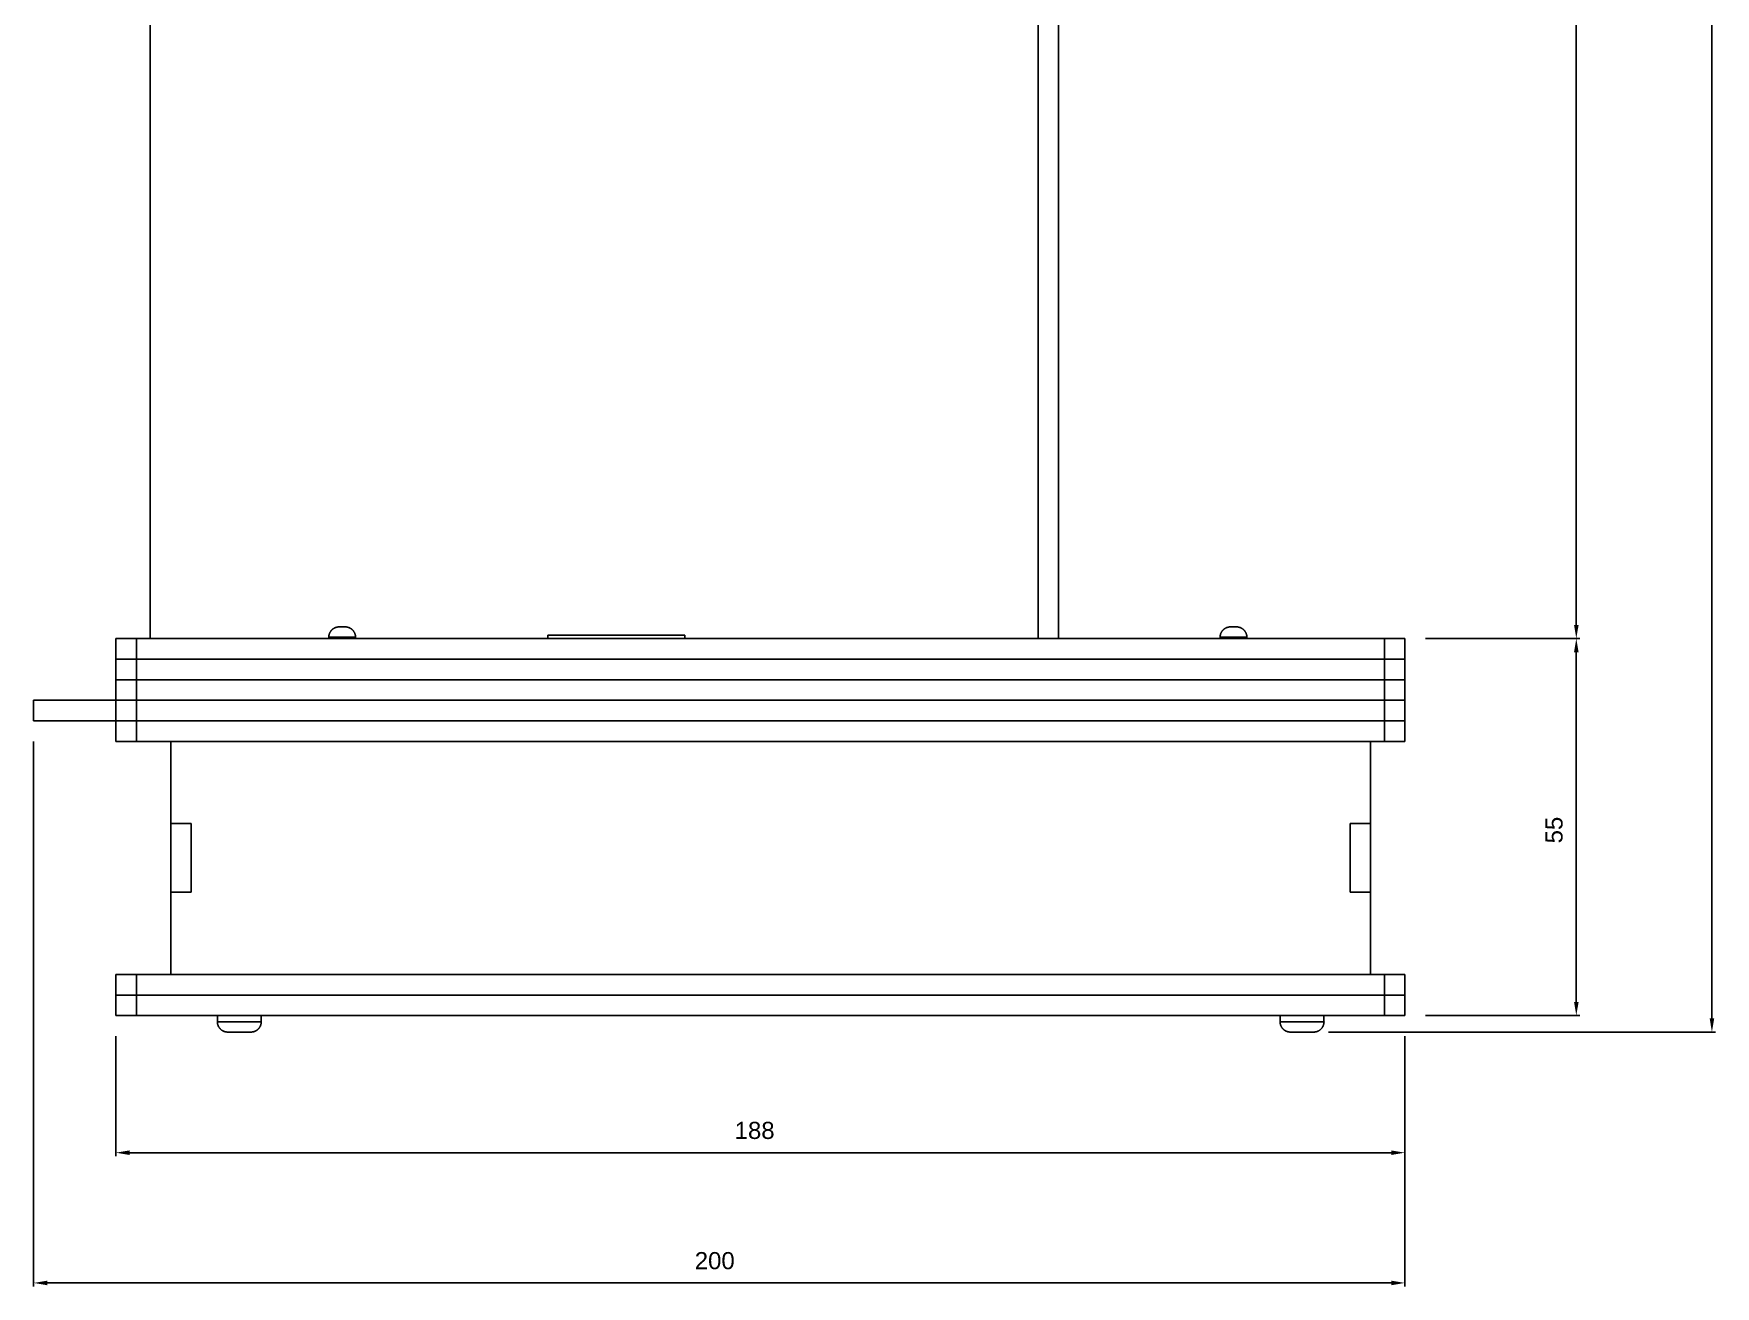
# Model space of a CAD drawing. Extents: x 623 to 1150, y 6 to 775.
# Drawn here: x 885 to 1130.3, y 379.9 to 562.7 of the extents above; entities that cross this region are included whole.
import ezdxf

# ---------------------------------------------------------------- set-up
doc = ezdxf.new("R2010")
doc.units = 0
doc.layers.get('DEFPOINTS').update_dxf_attribs({"linetype": 'CONTINUOUS'})
doc.layers.add('DEFAULT', color=7, linetype='CONTINUOUS')
doc.layers.add('DIMENSIONES', color=7, linetype='CONTINUOUS')
doc.styles.add('HELVETICA_LIGHT', font='txt')
doc.dimstyles.new('DEFAULT', dxfattribs={"dimtxt": 2.5, "dimasz": 2, "dimexe": 0.5, "dimexo": 3, "dimgap": 2, "dimtad": 1, "dimtoh": 1, "dimzin": 1, "dimcen": 0.5, "dimazin": 3, "dimtfac": 1, "dimtix": 1, "dimtmove": 0, "dimatfit": 3})

# ---------------------------------------------------------------- blocks, each defined once
blk = doc.blocks.new('*D14')
at = {"layer": 'DEFAULT', "color": 0}
for p, q in [((885, 459.41), (885, 379.91)), ((1085, 416.41), (1085, 379.91)), ((887, 380.41), (1083, 380.41))]:
    blk.add_line(p, q, dxfattribs=at)
for points in [[(887, 380.74), (887, 380.07), (885, 380.41)], [(1083, 380.07), (1083, 380.74), (1085, 380.41)]]:
    blk.add_solid(points, dxfattribs=at)
at = {"layer": 'DEFPOINTS', "color": 0}
for p in [(885, 462.41), (1085, 419.41), (1085, 380.41)]:
    blk.add_point(p, dxfattribs=at)
at = {"layer": 'DEFAULT', "color": 0, "linetype": 'CONTINUOUS', "style": 'HELVETICA_LIGHT'}
blk.add_text('200', height=2.5, dxfattribs=at).set_placement((981.43, 382.41))
blk = doc.blocks.new('*D15')
at = {"layer": 'DEFAULT', "color": 0}
for p, q in [((897, 416.41), (897, 398.91)), ((1085, 416.41), (1085, 398.91)), ((899, 399.41), (1083, 399.41))]:
    blk.add_line(p, q, dxfattribs=at)
for points in [[(899, 399.74), (899, 399.07), (897, 399.41)], [(1083, 399.07), (1083, 399.74), (1085, 399.41)]]:
    blk.add_solid(points, dxfattribs=at)
at = {"layer": 'DEFPOINTS', "color": 0}
for p in [(897, 419.41), (1085, 419.41), (1085, 399.41)]:
    blk.add_point(p, dxfattribs=at)
at = {"layer": 'DEFAULT', "color": 0, "linetype": 'CONTINUOUS', "style": 'HELVETICA_LIGHT'}
blk.add_text('188', height=2.5, dxfattribs=at).set_placement((987.25, 401.41))
blk = doc.blocks.new('*D16')
at = {"layer": 'DEFAULT', "color": 0}
for p, q in [((1029.78, 732.11), (1130.28, 732.11)), ((1129.78, 730.11), (1129.78, 419.01)), ((1073.84, 417.01), (1130.28, 417.01))]:
    blk.add_line(p, q, dxfattribs=at)
for points in [[(1130.12, 730.11), (1129.45, 730.11), (1129.78, 732.11)], [(1129.45, 419.01), (1130.12, 419.01), (1129.78, 417.01)]]:
    blk.add_solid(points, dxfattribs=at)
at = {"layer": 'DEFPOINTS', "color": 0}
for p in [(1026.78, 732.11), (1070.84, 417.01), (1129.78, 417.01)]:
    blk.add_point(p, dxfattribs=at)
at = {"layer": 'DEFAULT', "color": 0, "linetype": 'CONTINUOUS', "style": 'HELVETICA_LIGHT'}
blk.add_text('315', height=2.5, rotation=90, dxfattribs=at).set_placement((1127.78, 570.99))
blk = doc.blocks.new('*D18')
at = {"layer": 'DEFAULT', "color": 0}
for p, q in [((1055.29, 721.41), (1110.5, 721.41)), ((1110, 476.41), (1110, 719.41)), ((1088, 474.41), (1110.5, 474.41))]:
    blk.add_line(p, q, dxfattribs=at)
for points in [[(1110.34, 719.41), (1109.67, 719.41), (1110, 721.41)], [(1109.67, 476.41), (1110.34, 476.41), (1110, 474.41)]]:
    blk.add_solid(points, dxfattribs=at)
at = {"layer": 'DEFPOINTS', "color": 0}
for p in [(1052.29, 721.41), (1110, 721.41), (1085, 474.41)]:
    blk.add_point(p, dxfattribs=at)
at = {"layer": 'DEFAULT', "color": 0, "linetype": 'CONTINUOUS', "style": 'HELVETICA_LIGHT'}
blk.add_text('247', height=2.5, rotation=90, dxfattribs=at).set_placement((1108, 594.34))
blk = doc.blocks.new('*D19')
at = {"layer": 'DEFAULT', "color": 0}
for p, q in [((1088, 474.41), (1110.5, 474.41)), ((1110, 421.41), (1110, 472.41)), ((1088, 419.41), (1110.5, 419.41))]:
    blk.add_line(p, q, dxfattribs=at)
for points in [[(1110.34, 472.41), (1109.67, 472.41), (1110, 474.41)], [(1109.67, 421.41), (1110.34, 421.41), (1110, 419.41)]]:
    blk.add_solid(points, dxfattribs=at)
at = {"layer": 'DEFPOINTS', "color": 0}
for p in [(1085, 474.41), (1110, 474.41), (1085, 419.41)]:
    blk.add_point(p, dxfattribs=at)
at = {"layer": 'DEFAULT', "color": 0, "linetype": 'CONTINUOUS', "style": 'HELVETICA_LIGHT'}
blk.add_text('55', height=2.5, rotation=90, dxfattribs=at).set_placement((1108, 444.53))

msp = doc.modelspace()

# ---------------------------------------------------------------- linework, layer by layer
at = {"layer": 'DIMENSIONES'}
for points in [[(902.003, 474.407), (902.003, 721.407)], [(1031.503, 721.407), (1031.503, 474.407)], [(1034.503, 474.407), (1034.503, 721.407)], [(928.051, 474.607), (928.052, 474.642), (928.053, 474.677), (928.055, 474.712), (928.058, 474.748), (928.062, 474.783), (928.066, 474.818), (928.072, 474.853), (928.078, 474.888), (928.085, 474.923), (928.093, 474.957), (928.102, 474.991), (928.111, 475.026), (928.121, 475.059), (928.132, 475.093), (928.144, 475.126), (928.157, 475.159), (928.171, 475.194), (928.187, 475.229), (928.203, 475.264), (928.22, 475.298), (928.238, 475.332), (928.257, 475.365), (928.277, 475.398), (928.298, 475.43), (928.319, 475.462), (928.342, 475.493), (928.365, 475.524), (928.389, 475.554), (928.413, 475.584), (928.438, 475.612), (928.464, 475.64), (928.491, 475.667), (928.518, 475.694), (928.546, 475.72), (928.575, 475.745), (928.604, 475.77), (928.635, 475.794), (928.665, 475.817), (928.696, 475.839), (928.728, 475.861), (928.761, 475.881), (928.794, 475.901), (928.827, 475.92), (928.861, 475.938), (928.895, 475.955), (928.93, 475.972), (928.965, 475.987), (929, 476.001), (929.033, 476.014), (929.066, 476.026), (929.1, 476.037), (929.133, 476.047), (929.167, 476.057), (929.202, 476.065), (929.236, 476.073), (929.271, 476.08), (929.306, 476.086), (929.341, 476.092), (929.376, 476.096), (929.411, 476.1), (929.447, 476.103), (929.482, 476.105), (929.517, 476.106), (929.552, 476.107)], [(930.003, 476.107), (929.561, 476.107)], [(930.418, 476.107), (930.003, 476.107)], [(930.444, 476.107), (930.418, 476.107)], [(931.954, 474.607), (931.953, 474.642), (931.952, 474.677), (931.95, 474.712), (931.947, 474.748), (931.943, 474.783), (931.939, 474.818), (931.933, 474.853), (931.927, 474.888), (931.92, 474.923), (931.912, 474.957), (931.904, 474.991), (931.894, 475.026), (931.884, 475.059), (931.873, 475.093), (931.861, 475.126), (931.848, 475.159), (931.834, 475.194), (931.819, 475.229), (931.802, 475.264), (931.785, 475.298), (931.767, 475.332), (931.748, 475.365), (931.728, 475.398), (931.707, 475.43), (931.686, 475.462), (931.664, 475.493), (931.64, 475.524), (931.617, 475.554), (931.592, 475.584), (931.567, 475.612), (931.541, 475.64), (931.514, 475.667), (931.487, 475.694), (931.459, 475.72), (931.43, 475.745), (931.401, 475.77), (931.371, 475.794), (931.34, 475.817), (931.309, 475.839), (931.277, 475.861), (931.245, 475.881), (931.212, 475.901), (931.178, 475.92), (931.144, 475.938), (931.11, 475.955), (931.076, 475.972), (931.041, 475.987), (931.005, 476.001), (930.973, 476.014), (930.939, 476.026), (930.906, 476.037), (930.872, 476.047), (930.838, 476.057), (930.803, 476.065), (930.769, 476.073), (930.734, 476.08), (930.699, 476.086), (930.664, 476.092), (930.629, 476.096), (930.594, 476.1), (930.559, 476.103), (930.523, 476.105), (930.488, 476.106), (930.453, 476.107)], [(1058.051, 474.607), (1058.052, 474.642), (1058.053, 474.677), (1058.055, 474.712), (1058.058, 474.748), (1058.062, 474.783), (1058.066, 474.818), (1058.072, 474.853), (1058.078, 474.888), (1058.085, 474.923), (1058.093, 474.957), (1058.102, 474.991), (1058.111, 475.026), (1058.121, 475.059), (1058.132, 475.093), (1058.144, 475.126), (1058.157, 475.159), (1058.171, 475.194), (1058.187, 475.229), (1058.203, 475.264), (1058.22, 475.298), (1058.238, 475.332), (1058.257, 475.365), (1058.277, 475.398), (1058.298, 475.43), (1058.319, 475.462), (1058.342, 475.493), (1058.365, 475.524), (1058.389, 475.554), (1058.413, 475.584), (1058.438, 475.612), (1058.464, 475.64), (1058.491, 475.667), (1058.518, 475.694), (1058.546, 475.72), (1058.575, 475.745), (1058.604, 475.77), (1058.635, 475.794), (1058.665, 475.817), (1058.696, 475.839), (1058.728, 475.861), (1058.761, 475.881), (1058.794, 475.901), (1058.827, 475.92), (1058.861, 475.938), (1058.895, 475.955), (1058.93, 475.972), (1058.965, 475.987), (1059, 476.001), (1059.033, 476.014), (1059.066, 476.026), (1059.1, 476.037), (1059.133, 476.047), (1059.167, 476.057), (1059.202, 476.065), (1059.236, 476.073), (1059.271, 476.08), (1059.306, 476.086), (1059.341, 476.092), (1059.376, 476.096), (1059.411, 476.1), (1059.447, 476.103), (1059.482, 476.105), (1059.517, 476.106), (1059.552, 476.107)], [(1060.003, 476.107), (1059.561, 476.107)], [(1060.418, 476.107), (1060.003, 476.107)], [(1060.444, 476.107), (1060.418, 476.107)], [(1061.954, 474.607), (1061.953, 474.642), (1061.952, 474.677), (1061.95, 474.712), (1061.947, 474.748), (1061.943, 474.783), (1061.939, 474.818), (1061.933, 474.853), (1061.927, 474.888), (1061.92, 474.923), (1061.912, 474.957), (1061.904, 474.991), (1061.894, 475.026), (1061.884, 475.059), (1061.873, 475.093), (1061.861, 475.126), (1061.848, 475.159), (1061.834, 475.194), (1061.819, 475.229), (1061.802, 475.264), (1061.785, 475.298), (1061.767, 475.332), (1061.748, 475.365), (1061.728, 475.398), (1061.707, 475.43), (1061.686, 475.462), (1061.664, 475.493), (1061.64, 475.524), (1061.617, 475.554), (1061.592, 475.584), (1061.567, 475.612), (1061.541, 475.64), (1061.514, 475.667), (1061.487, 475.694), (1061.459, 475.72), (1061.43, 475.745), (1061.401, 475.77), (1061.371, 475.794), (1061.34, 475.817), (1061.309, 475.839), (1061.277, 475.861), (1061.245, 475.881), (1061.212, 475.901), (1061.178, 475.92), (1061.144, 475.938), (1061.11, 475.955), (1061.076, 475.972), (1061.041, 475.987), (1061.005, 476.001), (1060.973, 476.014), (1060.939, 476.026), (1060.906, 476.037), (1060.872, 476.047), (1060.838, 476.057), (1060.803, 476.065), (1060.769, 476.073), (1060.734, 476.08), (1060.699, 476.086), (1060.664, 476.092), (1060.629, 476.096), (1060.594, 476.1), (1060.559, 476.103), (1060.523, 476.105), (1060.488, 476.106), (1060.453, 476.107)], [(897.003, 471.407), (897.003, 474.407)], [(900.003, 474.407), (897.003, 474.407)], [(900.003, 471.407), (900.003, 474.407)], [(1082.003, 474.407), (900.003, 474.407)], [(928.053, 474.407), (928.053, 474.607)], [(930.003, 474.607), (928.061, 474.607)], [(931.945, 474.607), (931.953, 474.607), (931.953, 474.607), (930.003, 474.607)], [(931.953, 474.407), (931.953, 474.607)], [(960.003, 474.907), (960.003, 474.407)], [(980.003, 474.907), (960.003, 474.907)], [(980.003, 474.407), (980.003, 474.907)], [(1058.053, 474.407), (1058.053, 474.607)], [(1060.003, 474.607), (1058.061, 474.607)], [(1061.945, 474.607), (1061.953, 474.607), (1061.953, 474.607), (1061.953, 474.607), (1060.003, 474.607)], [(1061.953, 474.407), (1061.953, 474.607)], [(1082.003, 471.407), (1082.003, 474.407)], [(1085.003, 474.407), (1082.003, 474.407)], [(1085.003, 471.407), (1085.003, 474.407)], [(900.003, 471.407), (897.003, 471.407)], [(897.003, 468.407), (897.003, 471.407)], [(1082.003, 471.407), (900.003, 471.407)], [(900.003, 468.407), (900.003, 471.407)], [(1085.003, 471.407), (1082.003, 471.407)], [(1082.003, 468.407), (1082.003, 471.407)], [(1085.003, 468.407), (1085.003, 471.407)], [(900.003, 468.407), (897.003, 468.407)], [(897.003, 465.407), (897.003, 468.407)], [(1082.003, 468.407), (900.003, 468.407)], [(900.003, 465.407), (900.003, 468.407)], [(1085.003, 468.407), (1082.003, 468.407)], [(1082.003, 465.407), (1082.003, 468.407)], [(1085.003, 465.407), (1085.003, 468.407)], [(885.003, 462.407), (885.003, 465.407)], [(897.003, 465.407), (885.003, 465.407)], [(900.003, 465.407), (897.003, 465.407)], [(897.003, 462.407), (897.003, 465.407)], [(1082.003, 465.407), (900.003, 465.407)], [(900.003, 462.407), (900.003, 465.407)], [(1085.003, 465.407), (1082.003, 465.407)], [(1082.003, 462.407), (1082.003, 465.407)], [(1085.003, 462.407), (1085.003, 465.407)], [(897.003, 462.407), (885.003, 462.407)], [(900.003, 462.407), (897.003, 462.407)], [(897.003, 459.407), (897.003, 462.407)], [(1082.003, 462.407), (900.003, 462.407)], [(900.003, 459.407), (900.003, 462.407)], [(1085.003, 462.407), (1082.003, 462.407)], [(1082.003, 459.407), (1082.003, 462.407)], [(1085.003, 459.407), (1085.003, 462.407)], [(900.003, 459.407), (897.003, 459.407)], [(1082.003, 459.407), (900.003, 459.407)], [(905.003, 447.407), (905.003, 459.407)], [(1080.003, 459.407), (1080.003, 447.407)], [(1085.003, 459.407), (1082.003, 459.407)], [(905.003, 437.407), (905.003, 447.407)], [(905.003, 447.407), (908.003, 447.407)], [(908.003, 437.407), (908.003, 447.407)], [(1077.003, 437.407), (1077.003, 447.407)], [(1077.003, 447.407), (1080.003, 447.407)], [(1080.003, 437.407), (1080.003, 447.407)], [(905.003, 437.407), (908.003, 437.407)], [(905.003, 425.407), (905.003, 437.407)], [(1077.003, 437.407), (1080.003, 437.407)], [(1080.003, 437.407), (1080.003, 425.407)], [(897.003, 422.407), (897.003, 425.407)], [(900.003, 425.407), (897.003, 425.407)], [(900.003, 422.407), (900.003, 425.407)], [(1082.003, 425.407), (900.003, 425.407)], [(1082.003, 422.407), (1082.003, 425.407)], [(1085.003, 425.407), (1082.003, 425.407)], [(1085.003, 422.407), (1085.003, 425.407)], [(900.003, 422.407), (897.003, 422.407)], [(897.003, 419.407), (897.003, 422.407)], [(1082.003, 422.407), (900.003, 422.407)], [(900.003, 419.407), (900.003, 422.407)], [(1085.003, 422.407), (1082.003, 422.407)], [(1082.003, 419.407), (1082.003, 422.407)], [(1085.003, 419.407), (1085.003, 422.407)], [(900.003, 419.407), (897.003, 419.407)], [(1082.003, 419.407), (900.003, 419.407)], [(911.801, 418.507), (911.801, 418.472), (911.802, 418.436), (911.804, 418.401), (911.807, 418.366), (911.811, 418.331), (911.816, 418.296), (911.821, 418.261), (911.827, 418.226), (911.834, 418.191), (911.842, 418.156), (911.851, 418.122), (911.86, 418.088), (911.871, 418.054), (911.882, 418.021), (911.894, 417.988), (911.906, 417.955), (911.921, 417.919), (911.936, 417.885), (911.952, 417.85), (911.97, 417.816), (911.988, 417.782), (912.007, 417.749), (912.026, 417.716), (912.047, 417.683), (912.069, 417.651), (912.091, 417.62), (912.114, 417.589), (912.138, 417.559), (912.163, 417.53), (912.188, 417.501), (912.214, 417.473), (912.24, 417.446), (912.266, 417.421), (912.293, 417.396), (912.32, 417.372), (912.348, 417.349), (912.376, 417.326), (912.405, 417.304), (912.435, 417.282), (912.465, 417.261), (912.496, 417.241), (912.528, 417.221), (912.56, 417.203), (912.593, 417.185), (912.626, 417.168), (912.659, 417.151), (912.693, 417.136), (912.727, 417.121), (912.762, 417.107), (912.797, 417.094), (912.832, 417.082), (912.868, 417.071), (912.903, 417.061), (912.939, 417.051), (912.975, 417.043), (913.012, 417.035), (913.048, 417.028), (913.084, 417.023), (913.121, 417.018), (913.157, 417.014), (913.193, 417.011), (913.23, 417.009), (913.266, 417.007), (913.302, 417.007)], [(911.803, 419.407), (911.803, 418.507)], [(915.003, 418.507), (911.803, 418.507)], [(915.003, 417.007), (913.31, 417.007)], [(918.203, 418.507), (915.003, 418.507)], [(916.67, 417.007), (915.003, 417.007)], [(916.695, 417.007), (916.67, 417.007)], [(918.205, 418.507), (918.204, 418.472), (918.203, 418.436), (918.201, 418.401), (918.198, 418.366), (918.194, 418.331), (918.19, 418.296), (918.184, 418.261), (918.178, 418.226), (918.171, 418.191), (918.163, 418.156), (918.154, 418.122), (918.145, 418.088), (918.135, 418.054), (918.124, 418.021), (918.112, 417.988), (918.099, 417.955), (918.085, 417.919), (918.069, 417.885), (918.053, 417.85), (918.036, 417.816), (918.018, 417.782), (917.999, 417.749), (917.979, 417.716), (917.958, 417.683), (917.937, 417.651), (917.914, 417.62), (917.891, 417.589), (917.867, 417.559), (917.843, 417.53), (917.818, 417.501), (917.792, 417.473), (917.765, 417.446), (917.739, 417.421), (917.713, 417.396), (917.686, 417.372), (917.658, 417.349), (917.629, 417.326), (917.6, 417.304), (917.57, 417.282), (917.54, 417.261), (917.509, 417.241), (917.477, 417.221), (917.445, 417.203), (917.413, 417.185), (917.38, 417.168), (917.346, 417.151), (917.312, 417.136), (917.278, 417.121), (917.243, 417.107), (917.208, 417.094), (917.173, 417.082), (917.138, 417.071), (917.102, 417.061), (917.066, 417.051), (917.03, 417.043), (916.994, 417.035), (916.957, 417.028), (916.921, 417.023), (916.885, 417.018), (916.848, 417.014), (916.812, 417.011), (916.776, 417.009), (916.74, 417.007), (916.704, 417.007)], [(918.203, 419.407), (918.203, 418.507)], [(1066.801, 418.507), (1066.801, 418.472), (1066.802, 418.436), (1066.804, 418.401), (1066.807, 418.366), (1066.811, 418.331), (1066.816, 418.296), (1066.821, 418.261), (1066.827, 418.226), (1066.834, 418.191), (1066.842, 418.156), (1066.851, 418.122), (1066.86, 418.088), (1066.871, 418.054), (1066.882, 418.021), (1066.894, 417.988), (1066.906, 417.955), (1066.921, 417.919), (1066.936, 417.885), (1066.952, 417.85), (1066.97, 417.816), (1066.988, 417.782), (1067.007, 417.749), (1067.026, 417.716), (1067.047, 417.683), (1067.069, 417.651), (1067.091, 417.62), (1067.114, 417.589), (1067.138, 417.559), (1067.163, 417.53), (1067.188, 417.501), (1067.214, 417.473), (1067.24, 417.446), (1067.266, 417.421), (1067.293, 417.396), (1067.32, 417.372), (1067.348, 417.349), (1067.376, 417.326), (1067.405, 417.304), (1067.435, 417.282), (1067.465, 417.261), (1067.496, 417.241), (1067.528, 417.221), (1067.56, 417.203), (1067.593, 417.185), (1067.626, 417.168), (1067.659, 417.151), (1067.693, 417.136), (1067.727, 417.121), (1067.762, 417.107), (1067.797, 417.094), (1067.832, 417.082), (1067.868, 417.071), (1067.903, 417.061), (1067.939, 417.051), (1067.975, 417.043), (1068.012, 417.035), (1068.048, 417.028), (1068.084, 417.023), (1068.121, 417.018), (1068.157, 417.014), (1068.193, 417.011), (1068.23, 417.009), (1068.266, 417.007), (1068.302, 417.007)], [(1066.803, 419.407), (1066.803, 418.507)], [(1070.003, 418.507), (1066.803, 418.507)], [(1070.003, 417.007), (1068.31, 417.007)], [(1073.203, 418.507), (1070.003, 418.507)], [(1071.67, 417.007), (1070.003, 417.007)], [(1071.695, 417.007), (1071.67, 417.007)], [(1073.205, 418.507), (1073.204, 418.472), (1073.203, 418.436), (1073.201, 418.401), (1073.198, 418.366), (1073.194, 418.331), (1073.19, 418.296), (1073.184, 418.261), (1073.178, 418.226), (1073.171, 418.191), (1073.163, 418.156), (1073.154, 418.122), (1073.145, 418.088), (1073.135, 418.054), (1073.124, 418.021), (1073.112, 417.988), (1073.099, 417.955), (1073.085, 417.919), (1073.069, 417.885), (1073.053, 417.85), (1073.036, 417.816), (1073.018, 417.782), (1072.999, 417.749), (1072.979, 417.716), (1072.958, 417.683), (1072.937, 417.651), (1072.914, 417.62), (1072.891, 417.589), (1072.867, 417.559), (1072.843, 417.53), (1072.818, 417.501), (1072.792, 417.473), (1072.765, 417.446), (1072.739, 417.421), (1072.713, 417.396), (1072.686, 417.372), (1072.658, 417.349), (1072.629, 417.326), (1072.6, 417.304), (1072.57, 417.282), (1072.54, 417.261), (1072.509, 417.241), (1072.477, 417.221), (1072.445, 417.203), (1072.413, 417.185), (1072.38, 417.168), (1072.346, 417.151), (1072.312, 417.136), (1072.278, 417.121), (1072.243, 417.107), (1072.208, 417.094), (1072.173, 417.082), (1072.138, 417.071), (1072.102, 417.061), (1072.066, 417.051), (1072.03, 417.043), (1071.994, 417.035), (1071.957, 417.028), (1071.921, 417.023), (1071.885, 417.018), (1071.848, 417.014), (1071.812, 417.011), (1071.776, 417.009), (1071.74, 417.007), (1071.704, 417.007)], [(1073.203, 419.407), (1073.203, 418.507)], [(1085.003, 419.407), (1082.003, 419.407)]]:
    msp.add_lwpolyline(points, dxfattribs=at)

# ---------------------------------------------------------------- dimensions: what is measured, and where the dimension line sits
at = {"layer": 'DEFAULT'}
for base, p1, p2, picture, middle in [((1129.784, 417.007), (1026.784, 732.107), (1070.836, 417.007), '*D16', (1126.534, 574.557)), ((1110.003, 721.407), (1085.003, 474.407), (1052.293, 721.407), '*D18', (1106.753, 597.907)), ((1110.003, 474.407), (1085.003, 419.407), (1085.003, 474.407), '*D19', (1106.753, 446.907))]:
    dim = msp.add_linear_dim(base=base, p1=p1, p2=p2, angle=90, dimstyle='DEFAULT', dxfattribs=at)
    dim.commit()
    dim.dimension.update_dxf_attribs({"geometry": picture, "text_midpoint": middle})
for base, p1, picture, middle in [((1085.003, 380.407), (885.003, 462.407), '*D14', (985.003, 383.657)), ((1085.003, 399.407), (897.003, 419.407), '*D15', (991.003, 402.657))]:
    dim = msp.add_linear_dim(base=base, p1=p1, p2=(1085.003, 419.407), dimstyle='DEFAULT', dxfattribs=at)
    dim.commit()
    dim.dimension.update_dxf_attribs({"geometry": picture, "text_midpoint": middle})

doc.saveas('drawing.dxf')
